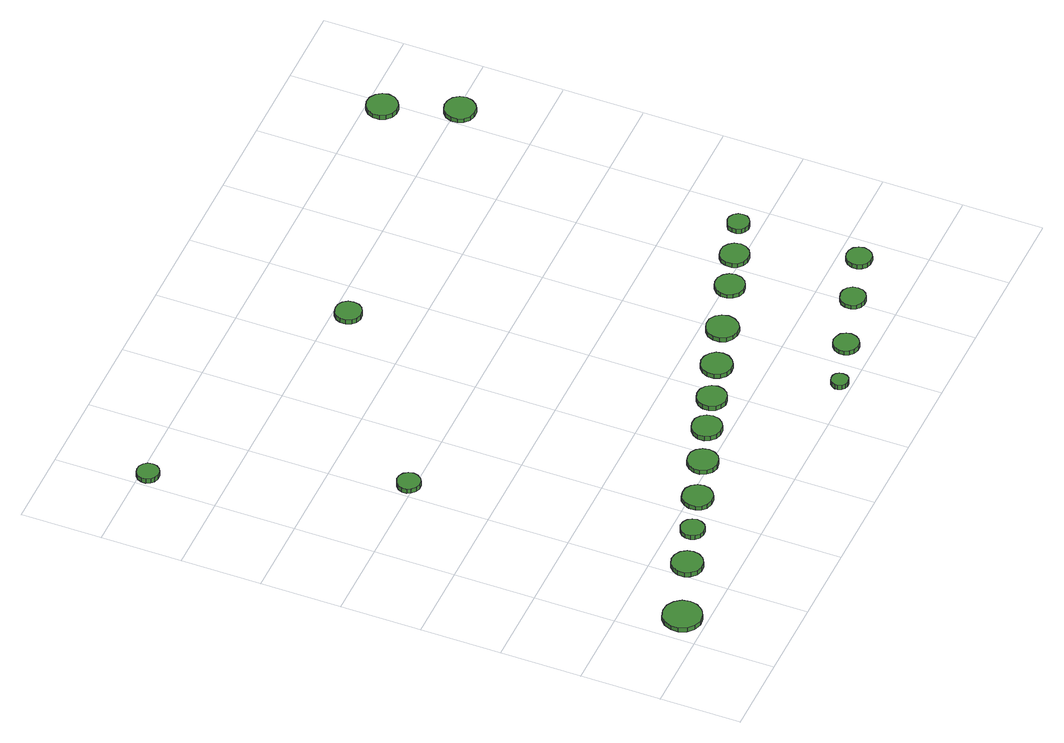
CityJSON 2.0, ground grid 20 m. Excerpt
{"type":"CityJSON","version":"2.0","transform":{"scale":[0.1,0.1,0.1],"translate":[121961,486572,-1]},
"CityObjects":{
"tree1":{"type":"SolitaryVegetationObject","attributes":{"function":"something"},"geometry":[{"type":"MultiSurface","lod":"1","boundaries":[[[0,1,2,3,4,5,6,7,8,9,10,11,12,13,14]],[[15,16,17,18,19,20,21,22,23,24,25,26,27,28,29]],[[0,29,28,1]],[[1,28,27,2]],[[2,27,26,3]],[[3,26,25,4]],[[4,25,24,5]],[[5,24,23,6]],[[6,23,22,7]],[[7,22,21,8]],[[8,21,20,9]],[[9,20,19,10]],[[10,19,18,11]],[[11,18,17,12]],[[12,17,16,13]],[[13,16,15,14]],[[14,15,29,0]]]}]},
"tree2":{"type":"SolitaryVegetationObject","attributes":{"function":"something"},"geometry":[{"type":"MultiSurface","lod":"1","boundaries":[[[30,31,32,33,34,35,36,37,38,39,40,41,42,43,44]],[[45,46,47,48,49,50,51,52,53,54,55,56,57,58,59]],[[30,59,58,31]],[[31,58,57,32]],[[32,57,56,33]],[[33,56,55,34]],[[34,55,54,35]],[[35,54,53,36]],[[36,53,52,37]],[[37,52,51,38]],[[38,51,50,39]],[[39,50,49,40]],[[40,49,48,41]],[[41,48,47,42]],[[42,47,46,43]],[[43,46,45,44]],[[44,45,59,30]]]}]},
"tree3":{"type":"SolitaryVegetationObject","attributes":{"function":"something"},"geometry":[{"type":"MultiSurface","lod":"1","boundaries":[[[60,61,62,63,64,65,66,67,68,69,70,71,72,73,74]],[[75,76,77,78,79,80,81,82,83,84,85,86,87,88,89]],[[60,89,88,61]],[[61,88,87,62]],[[62,87,86,63]],[[63,86,85,64]],[[64,85,84,65]],[[65,84,83,66]],[[66,83,82,67]],[[67,82,81,68]],[[68,81,80,69]],[[69,80,79,70]],[[70,79,78,71]],[[71,78,77,72]],[[72,77,76,73]],[[73,76,75,74]],[[74,75,89,60]]]}]},
"tree4":{"type":"SolitaryVegetationObject","attributes":{"function":"something"},"geometry":[{"type":"MultiSurface","lod":"1","boundaries":[[[90,91,92,93,94,95,96,97,98,99,100,101,102,103,104]],[[105,106,107,108,109,110,111,112,113,114,115,116,117,118,119]],[[90,119,118,91]],[[91,118,117,92]],[[92,117,116,93]],[[93,116,115,94]],[[94,115,114,95]],[[95,114,113,96]],[[96,113,112,97]],[[97,112,111,98]],[[98,111,110,99]],[[99,110,109,100]],[[100,109,108,101]],[[101,108,107,102]],[[102,107,106,103]],[[103,106,105,104]],[[104,105,119,90]]]}]},
"tree5":{"type":"SolitaryVegetationObject","attributes":{"function":"something"},"geometry":[{"type":"MultiSurface","lod":"1","boundaries":[[[120,121,122,123,124,125,126,127,128,129,130,131,132,133,134]],[[135,136,137,138,139,140,141,142,143,144,145,146,147,148,149]],[[120,149,148,121]],[[121,148,147,122]],[[122,147,146,123]],[[123,146,145,124]],[[124,145,144,125]],[[125,144,143,126]],[[126,143,142,127]],[[127,142,141,128]],[[128,141,140,129]],[[129,140,139,130]],[[130,139,138,131]],[[131,138,137,132]],[[132,137,136,133]],[[133,136,135,134]],[[134,135,149,120]]]}]},
"tree6":{"type":"SolitaryVegetationObject","attributes":{"function":"something"},"geometry":[{"type":"MultiSurface","lod":"1","boundaries":[[[150,151,152,153,154,155,156,157,158,159,160,161,162,163,164]],[[165,166,167,168,169,170,171,172,173,174,175,176,177,178,179]],[[150,179,178,151]],[[151,178,177,152]],[[152,177,176,153]],[[153,176,175,154]],[[154,175,174,155]],[[155,174,173,156]],[[156,173,172,157]],[[157,172,171,158]],[[158,171,170,159]],[[159,170,169,160]],[[160,169,168,161]],[[161,168,167,162]],[[162,167,166,163]],[[163,166,165,164]],[[164,165,179,150]]]}]},
"tree7":{"type":"SolitaryVegetationObject","attributes":{"function":"something"},"geometry":[{"type":"MultiSurface","lod":"1","boundaries":[[[180,181,182,183,184,185,186,187,188,189,190,191,192,193,194]],[[195,196,197,198,199,200,201,202,203,204,205,206,207,208,209]],[[180,209,208,181]],[[181,208,207,182]],[[182,207,206,183]],[[183,206,205,184]],[[184,205,204,185]],[[185,204,203,186]],[[186,203,202,187]],[[187,202,201,188]],[[188,201,200,189]],[[189,200,199,190]],[[190,199,198,191]],[[191,198,197,192]],[[192,197,196,193]],[[193,196,195,194]],[[194,195,209,180]]]}]},
"tree8":{"type":"SolitaryVegetationObject","attributes":{"function":"something"},"geometry":[{"type":"MultiSurface","lod":"1","boundaries":[[[210,211,212,213,214,215,216,217,218,219,220,221,222,223,224]],[[225,226,227,228,229,230,231,232,233,234,235,236,237,238,239]],[[210,239,238,211]],[[211,238,237,212]],[[212,237,236,213]],[[213,236,235,214]],[[214,235,234,215]],[[215,234,233,216]],[[216,233,232,217]],[[217,232,231,218]],[[218,231,230,219]],[[219,230,229,220]],[[220,229,228,221]],[[221,228,227,222]],[[222,227,226,223]],[[223,226,225,224]],[[224,225,239,210]]]}]},
"tree9":{"type":"SolitaryVegetationObject","attributes":{"function":"something"},"geometry":[{"type":"MultiSurface","lod":"1","boundaries":[[[240,241,242,243,244,245,246,247,248,249,250,251,252,253,254]],[[255,256,257,258,259,260,261,262,263,264,265,266,267,268,269]],[[240,269,268,241]],[[241,268,267,242]],[[242,267,266,243]],[[243,266,265,244]],[[244,265,264,245]],[[245,264,263,246]],[[246,263,262,247]],[[247,262,261,248]],[[248,261,260,249]],[[249,260,259,250]],[[250,259,258,251]],[[251,258,257,252]],[[252,257,256,253]],[[253,256,255,254]],[[254,255,269,240]]]}]},
"tree10":{"type":"SolitaryVegetationObject","attributes":{"function":"something"},"geometry":[{"type":"MultiSurface","lod":"1","boundaries":[[[270,271,272,273,274,275,276,277,278,279,280,281,282,283,284]],[[285,286,287,288,289,290,291,292,293,294,295,296,297,298,299]],[[270,299,298,271]],[[271,298,297,272]],[[272,297,296,273]],[[273,296,295,274]],[[274,295,294,275]],[[275,294,293,276]],[[276,293,292,277]],[[277,292,291,278]],[[278,291,290,279]],[[279,290,289,280]],[[280,289,288,281]],[[281,288,287,282]],[[282,287,286,283]],[[283,286,285,284]],[[284,285,299,270]]]}]},
"tree11":{"type":"SolitaryVegetationObject","attributes":{"function":"something"},"geometry":[{"type":"MultiSurface","lod":"1","boundaries":[[[300,301,302,303,304,305,306,307,308,309,310,311,312,313,314]],[[315,316,317,318,319,320,321,322,323,324,325,326,327,328,329]],[[300,329,328,301]],[[301,328,327,302]],[[302,327,326,303]],[[303,326,325,304]],[[304,325,324,305]],[[305,324,323,306]],[[306,323,322,307]],[[307,322,321,308]],[[308,321,320,309]],[[309,320,319,310]],[[310,319,318,311]],[[311,318,317,312]],[[312,317,316,313]],[[313,316,315,314]],[[314,315,329,300]]]}]},
"tree12":{"type":"SolitaryVegetationObject","attributes":{"function":"something"},"geometry":[{"type":"MultiSurface","lod":"1","boundaries":[[[330,331,332,333,334,335,336,337,338,339,340,341,342,343,344]],[[345,346,347,348,349,350,351,352,353,354,355,356,357,358,359]],[[330,359,358,331]],[[331,358,357,332]],[[332,357,356,333]],[[333,356,355,334]],[[334,355,354,335]],[[335,354,353,336]],[[336,353,352,337]],[[337,352,351,338]],[[338,351,350,339]],[[339,350,349,340]],[[340,349,348,341]],[[341,348,347,342]],[[342,347,346,343]],[[343,346,345,344]],[[344,345,359,330]]]}]},
"tree13":{"type":"SolitaryVegetationObject","attributes":{"function":"something"},"geometry":[{"type":"MultiSurface","lod":"1","boundaries":[[[360,361,362,363,364,365,366,367,368,369,370,371,372,373,374]],[[375,376,377,378,379,380,381,382,383,384,385,386,387,388,389]],[[360,389,388,361]],[[361,388,387,362]],[[362,387,386,363]],[[363,386,385,364]],[[364,385,384,365]],[[365,384,383,366]],[[366,383,382,367]],[[367,382,381,368]],[[368,381,380,369]],[[369,380,379,370]],[[370,379,378,371]],[[371,378,377,372]],[[372,377,376,373]],[[373,376,375,374]],[[374,375,389,360]]]}]},
"tree14":{"type":"SolitaryVegetationObject","attributes":{"function":"something"},"geometry":[{"type":"MultiSurface","lod":"1","boundaries":[[[390,391,392,393,394,395,396,397,398,399,400,401,402,403,404]],[[405,406,407,408,409,410,411,412,413,414,415,416,417,418,419]],[[390,419,418,391]],[[391,418,417,392]],[[392,417,416,393]],[[393,416,415,394]],[[394,415,414,395]],[[395,414,413,396]],[[396,413,412,397]],[[397,412,411,398]],[[398,411,410,399]],[[399,410,409,400]],[[400,409,408,401]],[[401,408,407,402]],[[402,407,406,403]],[[403,406,405,404]],[[404,405,419,390]]]}]},
"tree15":{"type":"SolitaryVegetationObject","attributes":{"function":"something"},"geometry":[{"type":"MultiSurface","lod":"1","boundaries":[[[420,421,422,423,424,425,426,427,428,429,430,431,432,433,434]],[[435,436,437,438,439,440,441,442,443,444,445,446,447,448,449]],[[420,449,448,421]],[[421,448,447,422]],[[422,447,446,423]],[[423,446,445,424]],[[424,445,444,425]],[[425,444,443,426]],[[426,443,442,427]],[[427,442,441,428]],[[428,441,440,429]],[[429,440,439,430]],[[430,439,438,431]],[[431,438,437,432]],[[432,437,436,433]],[[433,436,435,434]],[[434,435,449,420]]]}]},
"tree16":{"type":"SolitaryVegetationObject","attributes":{"function":"something"},"geometry":[{"type":"MultiSurface","lod":"1","boundaries":[[[450,451,452,453,454,455,456,457,458,459,460,461,462,463,464]],[[465,466,467,468,469,470,471,472,473,474,475,476,477,478,479]],[[450,479,478,451]],[[451,478,477,452]],[[452,477,476,453]],[[453,476,475,454]],[[454,475,474,455]],[[455,474,473,456]],[[456,473,472,457]],[[457,472,471,458]],[[458,471,470,459]],[[459,470,469,460]],[[460,469,468,461]],[[461,468,467,462]],[[462,467,466,463]],[[463,466,465,464]],[[464,465,479,450]]]}]},
"tree17":{"type":"SolitaryVegetationObject","attributes":{"function":"something"},"geometry":[{"type":"MultiSurface","lod":"1","boundaries":[[[480,481,482,483,484,485,486,487,488,489,490,491,492,493,494]],[[495,496,497,498,499,500,501,502,503,504,505,506,507,508,509]],[[480,509,508,481]],[[481,508,507,482]],[[482,507,506,483]],[[483,506,505,484]],[[484,505,504,485]],[[485,504,503,486]],[[486,503,502,487]],[[487,502,501,488]],[[488,501,500,489]],[[489,500,499,490]],[[490,499,498,491]],[[491,498,497,492]],[[492,497,496,493]],[[493,496,495,494]],[[494,495,509,480]]]}]},
"tree18":{"type":"SolitaryVegetationObject","attributes":{"function":"something"},"geometry":[{"type":"MultiSurface","lod":"1","boundaries":[[[510,511,512,513,514,515,516,517,518,519,520,521,522,523,524]],[[525,526,527,528,529,530,531,532,533,534,535,536,537,538,539]],[[510,539,538,511]],[[511,538,537,512]],[[512,537,536,513]],[[513,536,535,514]],[[514,535,534,515]],[[515,534,533,516]],[[516,533,532,517]],[[517,532,531,518]],[[518,531,530,519]],[[519,530,529,520]],[[520,529,528,521]],[[521,528,527,522]],[[522,527,526,523]],[[523,526,525,524]],[[524,525,539,510]]]}]},
"tree19":{"type":"SolitaryVegetationObject","attributes":{"function":"something"},"geometry":[{"type":"MultiSurface","lod":"1","boundaries":[[[540,541,542,543,544,545,546,547,548,549,550,551,552,553,554]],[[555,556,557,558,559,560,561,562,563,564,565,566,567,568,569]],[[540,569,568,541]],[[541,568,567,542]],[[542,567,566,543]],[[543,566,565,544]],[[544,565,564,545]],[[545,564,563,546]],[[546,563,562,547]],[[547,562,561,548]],[[548,561,560,549]],[[549,560,559,550]],[[550,559,558,551]],[[551,558,557,552]],[[552,557,556,553]],[[553,556,555,554]],[[554,555,569,540]]]}]},
"tree20":{"type":"SolitaryVegetationObject","attributes":{"function":"something"},"geometry":[{"type":"MultiSurface","lod":"1","boundaries":[[[570,571,572,573,574,575,576,577,578,579,580,581,582,583,584]],[[585,586,587,588,589,590,591,592,593,594,595,596,597,598,599]],[[570,599,598,571]],[[571,598,597,572]],[[572,597,596,573]],[[573,596,595,574]],[[574,595,594,575]],[[575,594,593,576]],[[576,593,592,577]],[[577,592,591,578]],[[578,591,590,579]],[[579,590,589,580]],[[580,589,588,581]],[[581,588,587,582]],[[582,587,586,583]],[[583,586,585,584]],[[584,585,599,570]]]}]},
"tree21":{"type":"SolitaryVegetationObject","attributes":{"function":"something"},"geometry":[{"type":"MultiSurface","lod":"1","boundaries":[[[600,601,602,603,604,605,606,607,608,609,610,611,612,613,614]],[[615,616,617,618,619,620,621,622,623,624,625,626,627,628,629]],[[600,629,628,601]],[[601,628,627,602]],[[602,627,626,603]],[[603,626,625,604]],[[604,625,624,605]],[[605,624,623,606]],[[606,623,622,607]],[[607,622,621,608]],[[608,621,620,609]],[[609,620,619,610]],[[610,619,618,611]],[[611,618,617,612]],[[612,617,616,613]],[[613,616,615,614]],[[614,615,629,600]]]}]}
},
"vertices":[
[113,57,23],[109,76,23],[97,92,23],[80,102,23],[60,104,23],[41,98,23],[27,85,23],[19,67,23],[19,47,23],[27,29,23],[41,16,23],[60,9,23],[80,12,23],[97,21,23],[109,38,23],[109,38,11],[97,21,11],[80,12,11],[60,9,11],[41,16,11],[27,29,11],[19,47,11],[19,67,11],[27,85,11],[41,98,11],[60,104,11],[80,102,11],[97,92,11],[109,76,11],[113,57,11],
[275,117,18],[272,132,18],[263,145,18],[249,153,18],[233,155,18],[218,150,18],[207,139,18],[200,125,18],[200,109,18],[207,95,18],[218,84,18],[233,79,18],[249,81,18],[263,89,18],[272,102,18],[272,102,5],[263,89,5],[249,81,5],[233,79,5],[218,84,5],[207,95,5],[200,109,5],[200,125,5],[207,139,5],[218,150,5],[233,155,5],[249,153,5],[263,145,5],[272,132,5],[275,117,5],
[379,151,17],[376,163,17],[369,172,17],[359,178,17],[347,180,17],[335,176,17],[327,168,17],[322,157,17],[322,145,17],[327,134,17],[335,126,17],[347,122,17],[359,123,17],[369,129,17],[376,139,17],[376,139,5],[369,129,5],[359,123,5],[347,122,5],[335,126,5],[327,134,5],[322,145,5],[322,157,5],[327,168,5],[335,176,5],[347,180,5],[359,178,5],[369,172,5],[376,163,5],[379,151,5],
[61,1381,20],[59,1392,20],[52,1401,20],[42,1407,20],[31,1408,20],[20,1405,20],[12,1397,20],[7,1387,20],[7,1376,20],[12,1365,20],[20,1358,20],[31,1354,20],[42,1355,20],[52,1361,20],[59,1370,20],[59,1370,7],[52,1361,7],[42,1355,7],[31,1354,7],[20,1358,7],[12,1365,7],[7,1376,7],[7,1387,7],[12,1397,7],[20,1405,7],[31,1408,7],[42,1407,7],[52,1401,7],[59,1392,7],[61,1381,7],
[260,811,26],[257,823,26],[250,833,26],[240,839,26],[228,840,26],[217,836,26],[208,828,26],[203,817,26],[203,805,26],[208,795,26],[217,787,26],[228,783,26],[240,784,26],[250,790,26],[257,800,26],[257,800,13],[250,790,13],[240,784,13],[228,783,13],[217,787,13],[208,795,13],[203,805,13],[203,817,13],[208,828,13],[217,836,13],[228,840,13],[240,839,13],[250,833,13],[257,823,13],[260,811,13],
[490,181,17],[487,196,17],[478,209,17],[465,217,17],[449,218,17],[434,214,17],[423,203,17],[417,189,17],[417,173,17],[423,159,17],[434,149,17],[449,144,17],[465,146,17],[478,154,17],[487,166,17],[487,166,5],[478,154,5],[465,146,5],[449,144,5],[434,149,5],[423,159,5],[417,173,5],[417,189,5],[423,203,5],[434,214,5],[449,218,5],[465,217,5],[478,209,5],[487,196,5],[490,181,5],
[606,217,17],[603,232,17],[594,245,17],[581,253,17],[565,254,17],[550,250,17],[539,239,17],[532,225,17],[532,209,17],[539,195,17],[550,185,17],[565,180,17],[581,182,17],[594,189,17],[603,202,17],[603,202,5],[594,189,5],[581,182,5],[565,180,5],[550,185,5],[539,195,5],[532,209,5],[532,225,5],[539,239,5],[550,250,5],[565,254,5],[581,253,5],[594,245,5],[603,232,5],[606,217,5],
[713,252,18],[710,267,18],[701,279,18],[688,287,18],[672,288,18],[658,284,18],[647,274,18],[640,260,18],[640,244,18],[647,231,18],[658,220,18],[672,216,18],[688,217,18],[701,225,18],[710,237,18],[710,237,5],[701,225,5],[688,217,5],[672,216,5],[658,220,5],[647,231,5],[640,244,5],[640,260,5],[647,274,5],[658,284,5],[672,288,5],[688,287,5],[701,279,5],[710,267,5],[713,252,5],
[809,280,18],[806,295,18],[797,307,18],[784,315,18],[769,316,18],[755,312,18],[744,302,18],[738,288,18],[738,273,18],[744,259,18],[755,249,18],[769,244,18],[784,246,18],[797,253,18],[806,266,18],[806,266,5],[797,253,5],[784,246,5],[769,244,5],[755,249,5],[744,259,5],[738,273,5],[738,288,5],[744,302,5],[755,312,5],[769,316,5],[784,315,5],[797,307,5],[806,295,5],[809,280,5],
[960,30,18],[958,39,18],[953,46,18],[946,50,18],[937,51,18],[928,48,18],[922,42,18],[918,34,18],[918,26,18],[922,18,18],[928,12,18],[937,9,18],[946,10,18],[953,14,18],[958,21,18],[958,21,5],[953,14,5],[946,10,5],[937,9,5],[928,12,5],[922,18,5],[918,26,5],[918,34,5],[922,42,5],[928,48,5],[937,51,5],[946,50,5],[953,46,5],[958,39,5],[960,30,5],
[917,313,17],[914,329,17],[904,341,17],[891,349,17],[875,351,17],[860,346,17],[848,335,17],[842,321,17],[842,305,17],[848,291,17],[860,280,17],[875,275,17],[891,277,17],[904,285,17],[914,298,17],[914,298,5],[904,285,5],[891,277,5],[875,275,5],[860,280,5],[848,291,5],[842,305,5],[842,321,5],[848,335,5],[860,346,5],[875,351,5],[891,349,5],[904,341,5],[914,329,5],[917,313,5],
[740,1163,22],[738,1176,22],[730,1187,22],[718,1194,22],[705,1195,22],[692,1191,22],[682,1182,22],[677,1170,22],[677,1156,22],[682,1144,22],[692,1135,22],[705,1131,22],[718,1132,22],[730,1139,22],[738,1150,22],[738,1150,9],[730,1139,9],[718,1132,9],[705,1131,9],[692,1135,9],[682,1144,9],[677,1156,9],[677,1170,9],[682,1182,9],[692,1191,9],[705,1195,9],[718,1194,9],[730,1187,9],[738,1176,9],[740,1163,9],
[1091,65,18],[1088,77,18],[1081,88,18],[1069,94,18],[1057,96,18],[1044,92,18],[1035,83,18],[1029,71,18],[1029,58,18],[1035,47,18],[1044,38,18],[1057,34,18],[1069,35,18],[1081,42,18],[1088,52,18],[1088,52,6],[1081,42,6],[1069,35,6],[1057,34,6],[1044,38,6],[1035,47,6],[1029,58,6],[1029,71,6],[1035,83,6],[1044,92,6],[1057,96,6],[1069,94,6],[1081,88,6],[1088,77,6],[1091,65,6],
[1038,349,17],[1034,365,17],[1025,378,17],[1011,387,17],[994,388,17],[979,383,17],[966,372,17],[960,357,17],[960,341,17],[966,326,17],[979,315,17],[994,310,17],[1011,311,17],[1025,320,17],[1034,333,17],[1034,333,5],[1025,320,5],[1011,311,5],[994,310,5],[979,315,5],[966,326,5],[960,341,5],[960,357,5],[966,372,5],[979,383,5],[994,388,5],[1011,387,5],[1025,378,5],[1034,365,5],[1038,349,5],
[1240,111,17],[1238,123,17],[1230,134,17],[1219,140,17],[1206,141,17],[1194,137,17],[1184,129,17],[1179,117,17],[1179,104,17],[1184,92,17],[1194,84,17],[1206,80,17],[1219,81,17],[1230,88,17],[1238,98,17],[1238,98,5],[1230,88,5],[1219,81,5],[1206,80,5],[1194,84,5],[1184,92,5],[1179,104,5],[1179,117,5],[1184,129,5],[1194,137,5],[1206,141,5],[1219,140,5],[1230,134,5],[1238,123,5],[1240,111,5],
[1172,388,17],[1169,403,17],[1160,415,17],[1147,423,17],[1132,424,17],[1118,420,17],[1107,409,17],[1101,396,17],[1101,381,17],[1107,367,17],[1118,357,17],[1132,352,17],[1147,354,17],[1160,361,17],[1169,373,17],[1169,373,6],[1160,361,6],[1147,354,6],[1132,352,6],[1118,357,6],[1107,367,6],[1101,381,6],[1101,396,6],[1107,409,6],[1118,420,6],[1132,424,6],[1147,423,6],[1160,415,6],[1169,403,6],[1172,388,6],
[1269,417,19],[1266,432,19],[1257,443,19],[1245,451,19],[1230,452,19],[1216,448,19],[1205,438,19],[1200,425,19],[1200,410,19],[1205,397,19],[1216,387,19],[1230,383,19],[1245,384,19],[1257,391,19],[1266,403,19],[1266,403,7],[1257,391,7],[1245,384,7],[1230,383,7],[1216,387,7],[1205,397,7],[1200,410,7],[1200,425,7],[1205,438,7],[1216,448,7],[1230,452,7],[1245,451,7],[1257,443,7],[1266,432,7],[1269,417,7],
[1370,150,17],[1367,162,17],[1360,173,17],[1349,179,17],[1336,181,17],[1323,177,17],[1314,168,17],[1309,156,17],[1309,143,17],[1314,132,17],[1323,123,17],[1336,119,17],[1349,120,17],[1360,127,17],[1367,137,17],[1367,137,5],[1360,127,5],[1349,120,5],[1336,119,5],[1323,123,5],[1314,132,5],[1309,143,5],[1309,156,5],[1314,168,5],[1323,177,5],[1336,181,5],[1349,179,5],[1360,173,5],[1367,162,5],[1370,150,5],
[1359,449,23],[1357,460,23],[1350,469,23],[1340,475,23],[1329,476,23],[1319,472,23],[1310,465,23],[1306,455,23],[1306,443,23],[1310,433,23],[1319,426,23],[1329,422,23],[1340,424,23],[1350,429,23],[1357,438,23],[1357,438,10],[1350,429,10],[1340,424,10],[1329,422,10],[1319,426,10],[1310,433,10],[1306,443,10],[1306,455,10],[1310,465,10],[1319,472,10],[1329,476,10],[1340,475,10],[1350,469,10],[1357,460,10],[1359,449,10],
[1411,1358,26],[1408,1373,26],[1398,1386,26],[1385,1394,26],[1369,1396,26],[1354,1391,26],[1342,1380,26],[1336,1366,26],[1336,1350,26],[1342,1336,26],[1354,1325,26],[1369,1320,26],[1385,1322,26],[1398,1330,26],[1408,1342,26],[1408,1342,14],[1398,1330,14],[1385,1322,14],[1369,1320,14],[1354,1325,14],[1342,1336,14],[1336,1350,14],[1336,1366,14],[1342,1380,14],[1354,1391,14],[1369,1396,14],[1385,1394,14],[1398,1386,14],[1408,1373,14],[1411,1358,14],
[1471,1188,26],[1468,1204,26],[1458,1217,26],[1445,1224,26],[1429,1226,26],[1414,1221,26],[1402,1211,26],[1396,1196,26],[1396,1180,26],[1402,1166,26],[1414,1155,26],[1429,1151,26],[1445,1152,26],[1458,1160,26],[1468,1173,26],[1468,1173,14],[1458,1160,14],[1445,1152,14],[1429,1151,14],[1414,1155,14],[1402,1166,14],[1396,1180,14],[1396,1196,14],[1402,1211,14],[1414,1221,14],[1429,1226,14],[1445,1224,14],[1458,1217,14],[1468,1204,14],[1471,1188,14]
]}
